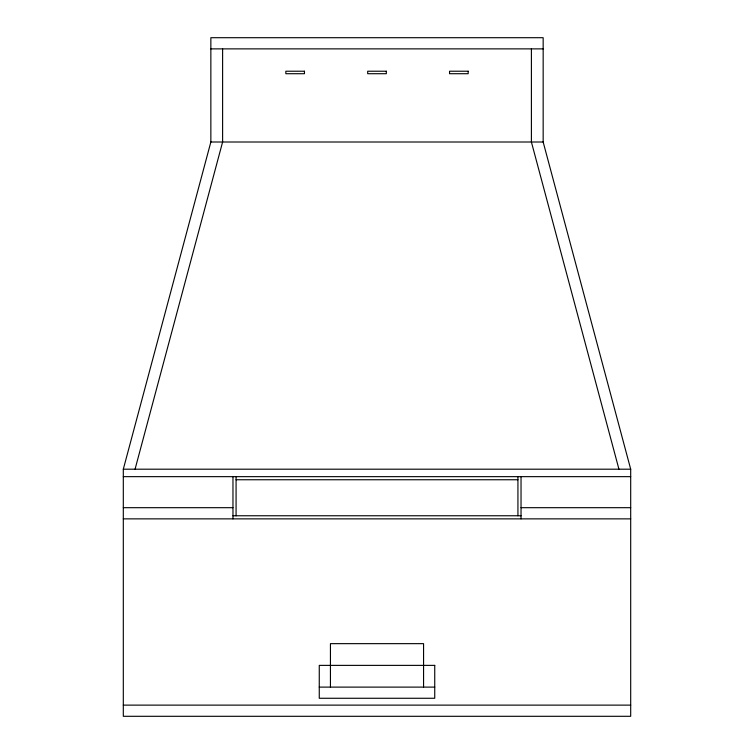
<?xml version="1.0" encoding="UTF-8"?>
<svg xmlns="http://www.w3.org/2000/svg" width="754" height="754" viewBox="0 0 754 754"><rect width="100%" height="100%" fill="white"/><g stroke="black" fill="none" stroke-linecap="round" stroke-linejoin="round"><path stroke-width="1.13" d="M123.307 469.195L210.856 142.006L210.856 37.7L543.163 37.7L543.163 142.006L630.693 469.195L630.693 716.3L123.307 716.3L123.307 469.195L630.693 469.195M135.06 469.195L222.609 142.006L222.609 48.878M210.856 48.878L543.163 48.878M210.856 142.006L543.163 142.006M123.307 476.651L630.693 476.651M236.077 479.751L517.932 479.751M123.307 507.687L232.967 507.687M521.033 507.687L630.693 507.687M232.967 515.764L521.033 515.764M123.307 518.865L630.693 518.865M319.262 687.111L434.738 687.111M123.307 705.122L630.693 705.122M618.94 469.195L531.4 142.006L531.4 48.878M521.033 476.651L521.033 518.865M517.932 476.651L517.932 515.764M423.569 687.111L423.569 643.652L330.441 643.652L330.441 687.111M236.077 476.651L236.077 515.84M232.967 476.651L232.967 518.865M304.465 71.225L285.841 71.225L285.841 73.713L304.465 73.713L304.465 71.225M386.321 71.225L367.698 71.225L367.698 73.713L386.321 73.713L386.321 71.225M468.177 71.225L449.544 71.225L449.544 73.713L468.177 73.713L468.177 71.225M434.738 665.377L319.262 665.377L319.262 698.27L434.738 698.27L434.738 665.377"/></g></svg>
